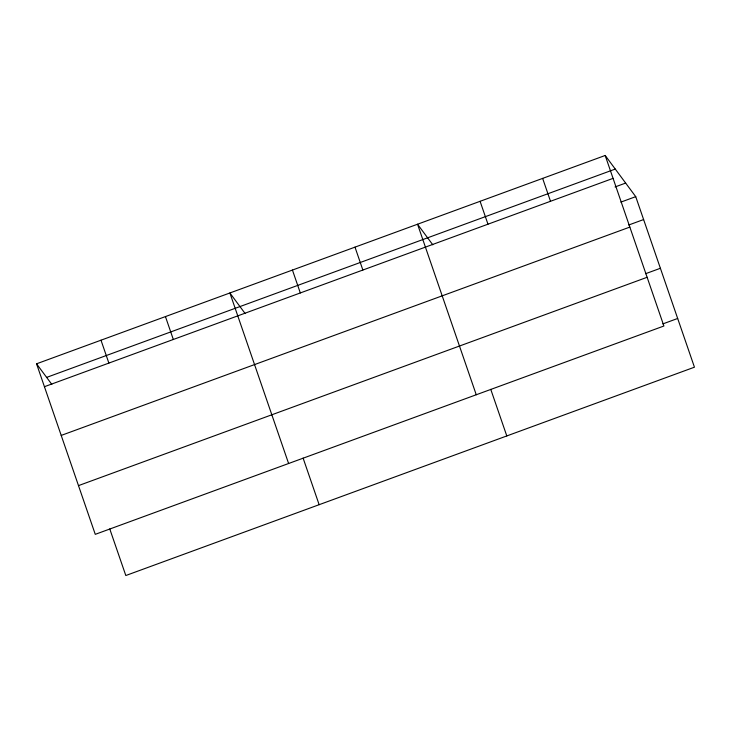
<?xml version="1.0" encoding="UTF-8"?>
<svg xmlns="http://www.w3.org/2000/svg" width="731" height="731" viewBox="0 0 731 731"><rect width="100%" height="100%" fill="white"/><g stroke="black" fill="none" stroke-linecap="round" stroke-linejoin="round"><path stroke-width="1.1" d="M605.186 155.475L663.903 326.008L95.268 534.343L36.55 363.81L605.186 155.475L635.732 196.657L694.45 367.19L125.814 575.525L109.76 528.924M46.629 377.397L615.264 169.071M44.436 386.699L613.071 178.364M615.054 186.953L625.654 183.07M620.893 202.103L635.732 196.657M628.77 224.993L643.609 219.556M61.212 435.42L629.848 227.085M645.546 273.714L660.385 268.277M78.491 485.622L647.127 277.287M662.834 323.906L677.674 318.469M432.807 244.821L417.538 224.225L476.256 394.758M245.159 313.572L229.89 292.976L288.608 463.509M36.55 363.81L51.819 384.396M542.64 178.391L550.516 201.281M480.084 201.308L487.97 224.198M490.757 389.34L506.802 435.941M354.992 247.142L362.868 270.031M292.437 270.059L300.322 292.948M303.1 458.09L319.145 504.692M165.444 316.587L173.32 339.476M100.997 340.198L108.873 363.088"/></g></svg>
